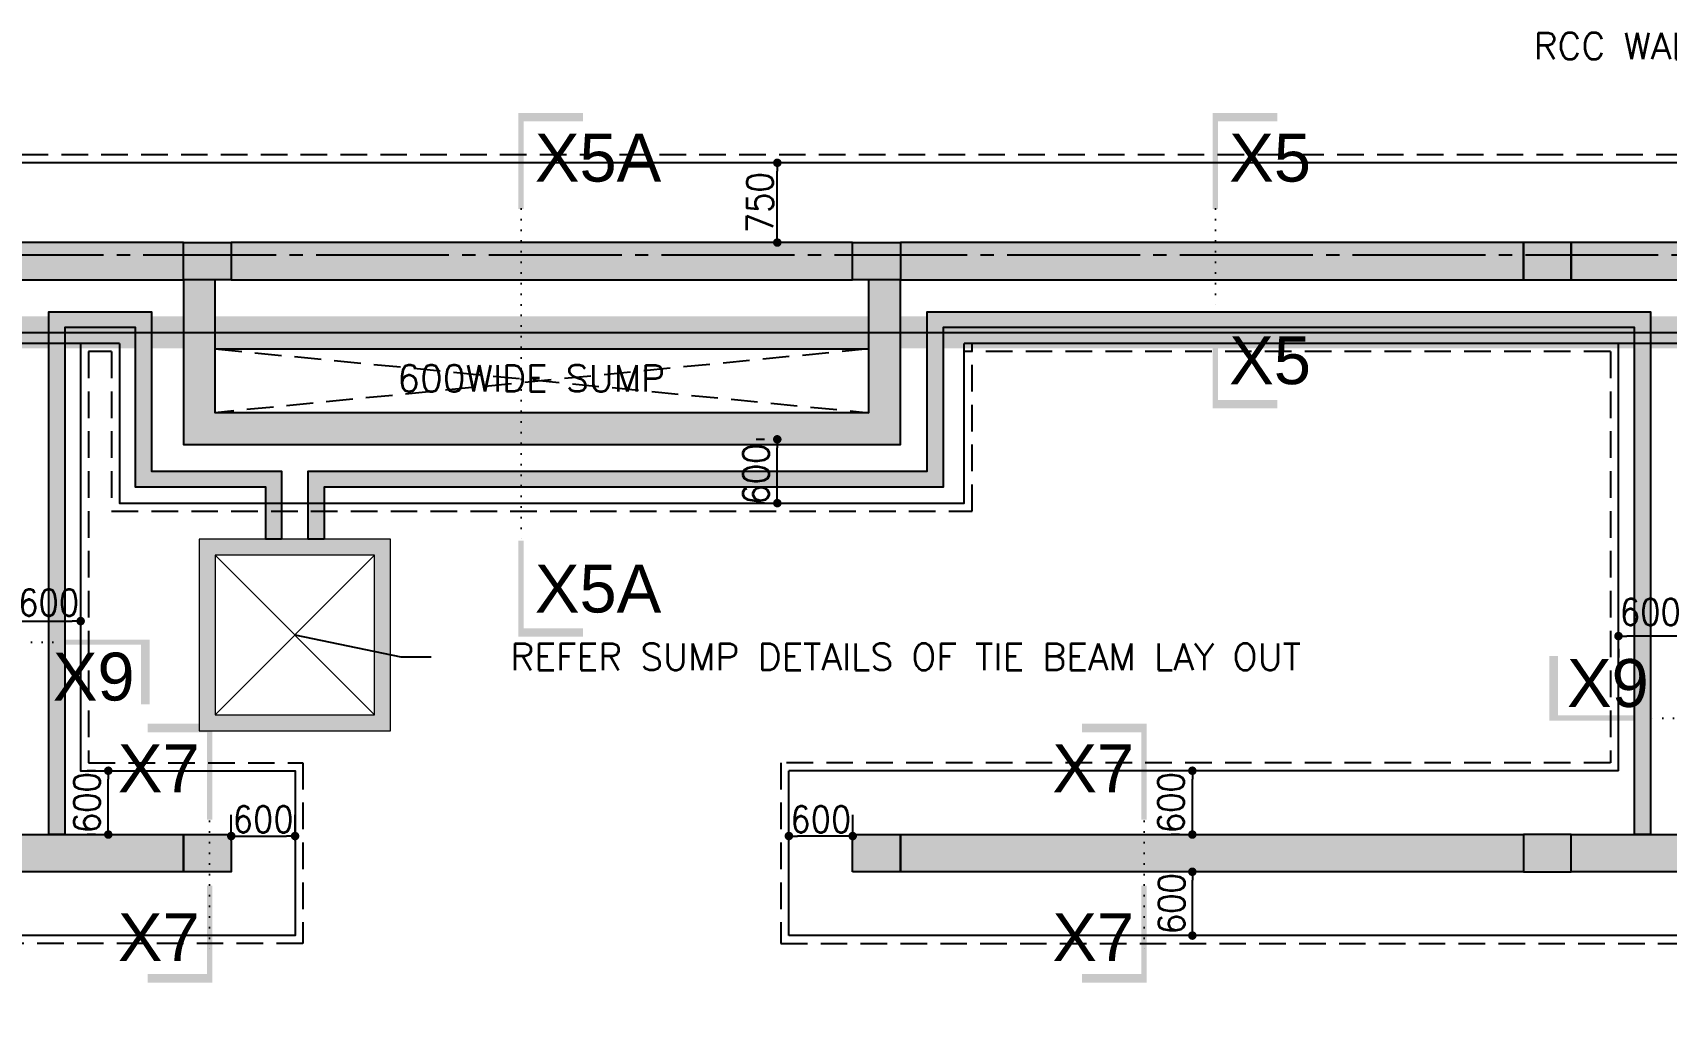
# Model space of a CAD drawing. Extents: x -200722 to 834823, y -494970 to 88783.
# Drawn here: x 432550 to 447916, y 17611 to 26963 of the extents above; entities that cross this region are included whole.
import ezdxf
from ezdxf.enums import TextEntityAlignment as Align

# ---------------------------------------------------------------- set-up
doc = ezdxf.new("R2010")
doc.units = 0
doc.header["$LTSCALE"] = 100
doc.header["$MEASUREMENT"] = 0
doc.header["$PDMODE"] = 34
for name, pattern in [('ACAD_ISO04W100', [30, 24, -3, 0, -3]), ('CL', [3.25, 2.5, -0.25, 0.25, -0.25]), ('Dashed', [705.555558, 352.777779, -352.777779]), ('DOT', [0.25, 0, -0.25]), ('HIDDEN', [0.375, 0.25, -0.125])]:
    doc.linetypes.add(name, pattern=pattern)
doc.layers.get('0').update_dxf_attribs({"linetype": 'CONTINUOUS'})
doc.layers.get('DEFPOINTS').update_dxf_attribs({"linetype": 'CONTINUOUS'})
for name, color, linetype in [('A-Grid', 5, 'ACAD_ISO04W100'), ('BEAM', 4, 'CONTINUOUS'), ('DIM', 3, 'CONTINUOUS'), ('F_EXEC', 3, 'HIDDEN'), ('F_FTG1', 11, 'CONTINUOUS'), ('RCCWALL', 6, 'CONTINUOUS'), ('TEXT', 2, 'CONTINUOUS')]:
    doc.layers.add(name, color=color, linetype=linetype)
doc.layers.add('A-MEP', color=7, linetype='CONTINUOUS', lineweight=18)
doc.layers.add('HATCH', color=252, linetype='CONTINUOUS', lineweight=30)
doc.styles.add('ROMANS', font='romans.shx')
doc.styles.get("Standard").update_dxf_attribs({"font": 'simplex.shx'})
doc.styles.add('TIMES-N', font='arial.ttf')
doc.dimstyles.new('STANDARD$0', dxfattribs={"dimtxt": 2.5, "dimasz": 2.5, "dimexe": 2, "dimexo": 0.7, "dimgap": 0.9, "dimtad": 1, "dimdec": 0, "dimdsep": 46, "dimtxsty": 'ROMANS', "dimcen": 0.09, "dimclrd": 4, "dimclre": 4, "dimclrt": 3, "dimadec": 0, "dimazin": 0, "dimtfac": 1, "dimtdec": 0, "dimtmove": 0, "dimatfit": 3, "dimfxl": 1, "dimtolj": 1, "dimtzin": 0, "dimarcsym": 0})

# ---------------------------------------------------------------- blocks, each defined once
blk = doc.blocks.new('DOT')
at = {"color": 0, "linetype": 'ByBlock'}
blk.add_line((-0.5, 0), (-1, 0), dxfattribs=at)
at = {"color": 0, "linetype": 'ByBlock', "const_width": 0.5}
blk.add_lwpolyline([(-0.25, 0, 1), (0.25, 0, 1)], format="xyb", close=True, dxfattribs=at)
blk = doc.blocks.new('*D2800')
at = {"layer": 'BEAM', "color": 0, "lineweight": -2, "transparency": 16777216}
for p, q in [((439434, 23139), (439354, 23139)), ((439554, 22619), (439554, 23059)), ((439434, 22539), (439354, 22539))]:
    blk.add_line(p, q, dxfattribs=at)
at = {"layer": 'DEFPOINTS', "color": 0, "lineweight": -3, "ltscale": 0.4, "transparency": 16777216}
for p in [(439554, 23139), (439554, 23139), (439554, 22539)]:
    blk.add_point(p, dxfattribs=at)
at = {"layer": 'BEAM', "color": 0, "lineweight": -2, "ltscale": 0.4, "transparency": 16777216, "xscale": 80, "yscale": 80, "zscale": 80}
for p, rotation in [((439554, 23139), 90), ((439554, 22539), 270)]:
    blk.add_blockref('DOT', p, dxfattribs=dict(at, rotation=rotation))
at = {"layer": 'BEAM', "color": 0, "ltscale": 0.4, "transparency": 16777216, "insert": (439354, 22812), "char_height": 248, "attachment_point": 5, "rotation": 90}
blk.add_mtext('\\A1;{\\W0.9;600}', dxfattribs=at)
blk = doc.blocks.new('_DOT')
at = {"color": 0, "linetype": 'ByBlock'}
blk.add_line((-0.5, 0), (-1, 0), dxfattribs=at)
at = {"color": 0, "linetype": 'ByBlock', "const_width": 0.5}
blk.add_lwpolyline([(-0.25, 0, 1), (0.25, 0, 1)], format="xyb", close=True, dxfattribs=at)
blk = doc.blocks.new('*D2801')
at = {"layer": 'BEAM', "color": 0, "lineweight": -2, "transparency": 16777216}
for p, q in [((439434, 25739), (439354, 25739)), ((439554, 25069), (439554, 25659)), ((439434, 24989), (439354, 24989))]:
    blk.add_line(p, q, dxfattribs=at)
at = {"layer": 'DEFPOINTS', "color": 0, "lineweight": -3, "ltscale": 0.4, "transparency": 16777216}
for p in [(439554, 25739), (439554, 25739), (439554, 24989)]:
    blk.add_point(p, dxfattribs=at)
at = {"layer": 'BEAM', "color": 0, "lineweight": -2, "ltscale": 0.4, "transparency": 16777216, "xscale": 80, "yscale": 80, "zscale": 80}
for p, rotation in [((439554, 25739), 90), ((439554, 24989), 270)]:
    blk.add_blockref('DOT', p, dxfattribs=dict(at, rotation=rotation))
at = {"layer": 'BEAM', "color": 0, "ltscale": 0.4, "transparency": 16777216, "insert": (439390, 25364), "char_height": 248, "attachment_point": 5, "rotation": 90}
blk.add_mtext('\\A1;{\\W0.9;750}', dxfattribs=at)
blk = doc.blocks.new('*D2808')
at = {"layer": 'BEAM', "color": 0, "lineweight": -2, "transparency": 16777216}
for p, q in [((443338, 19073), (443258, 19073)), ((443458, 18553), (443458, 18993)), ((443338, 18473), (443258, 18473))]:
    blk.add_line(p, q, dxfattribs=at)
at = {"layer": 'DEFPOINTS', "color": 0, "lineweight": -3, "ltscale": 0.4, "transparency": 16777216}
for p in [(443458, 19073), (443458, 19073), (443458, 18473)]:
    blk.add_point(p, dxfattribs=at)
at = {"layer": 'BEAM', "color": 0, "lineweight": -2, "ltscale": 0.4, "transparency": 16777216, "xscale": 80, "yscale": 80, "zscale": 80}
for p, rotation in [((443458, 19073), 90), ((443458, 18473), 270)]:
    blk.add_blockref('DOT', p, dxfattribs=dict(at, rotation=rotation))
at = {"layer": 'BEAM', "color": 0, "ltscale": 0.4, "transparency": 16777216, "insert": (443262, 18773), "char_height": 248, "attachment_point": 5, "rotation": 90}
blk.add_mtext('\\A1;{\\W0.9;600}', dxfattribs=at)
blk = doc.blocks.new('*D2809')
at = {"layer": 'BEAM', "color": 0, "lineweight": -2, "transparency": 16777216}
for p, q in [((443338, 20023), (443258, 20023)), ((443458, 19503), (443458, 19943)), ((443338, 19423), (443258, 19423))]:
    blk.add_line(p, q, dxfattribs=at)
at = {"layer": 'DEFPOINTS', "color": 0, "lineweight": -3, "ltscale": 0.4, "transparency": 16777216}
for p in [(443458, 20023), (443458, 20023), (443458, 19423)]:
    blk.add_point(p, dxfattribs=at)
at = {"layer": 'BEAM', "color": 0, "lineweight": -2, "ltscale": 0.4, "transparency": 16777216, "xscale": 80, "yscale": 80, "zscale": 80}
for p, rotation in [((443458, 20023), 90), ((443458, 19423), 270)]:
    blk.add_blockref('DOT', p, dxfattribs=dict(at, rotation=rotation))
at = {"layer": 'BEAM', "color": 0, "ltscale": 0.4, "transparency": 16777216, "insert": (443257, 19723), "char_height": 248, "attachment_point": 5, "rotation": 90}
blk.add_mtext('\\A1;{\\W0.9;600}', dxfattribs=at)
blk = doc.blocks.new('*D2810')
at = {"layer": 'BEAM', "color": 0, "lineweight": -2, "transparency": 16777216}
for p, q in [((439663, 19368), (439663, 19609)), ((440263, 19368), (440263, 19609)), ((440183, 19409), (439743, 19409))]:
    blk.add_line(p, q, dxfattribs=at)
at = {"layer": 'DEFPOINTS', "color": 0, "lineweight": -3, "ltscale": 0.4, "transparency": 16777216}
for p in [(439663, 19409), (439663, 19248), (440263, 19248)]:
    blk.add_point(p, dxfattribs=at)
at = {"layer": 'BEAM', "color": 0, "lineweight": -2, "ltscale": 0.4, "transparency": 16777216, "xscale": 80, "yscale": 80, "zscale": 80, "rotation": 180}
blk.add_blockref('DOT', (439663, 19409), dxfattribs=at)
at = {"layer": 'BEAM', "color": 0, "lineweight": -2, "ltscale": 0.4, "transparency": 16777216, "xscale": 80, "yscale": 80, "zscale": 80}
blk.add_blockref('DOT', (440263, 19409), dxfattribs=at)
at = {"layer": 'BEAM', "color": 0, "ltscale": 0.4, "transparency": 16777216, "insert": (439963, 19566), "char_height": 248, "attachment_point": 5}
blk.add_mtext('\\A1;{\\W0.9;600}', dxfattribs=at)
blk = doc.blocks.new('*D2812')
at = {"layer": 'BEAM', "color": 0, "lineweight": -2, "transparency": 16777216}
for p, q in [((447986, 21289), (447546, 21289)), ((447466, 21169), (447466, 21089)), ((448066, 21169), (448066, 21089))]:
    blk.add_line(p, q, dxfattribs=at)
at = {"layer": 'DEFPOINTS', "color": 0, "lineweight": -3, "ltscale": 0.4, "transparency": 16777216}
for p in [(447466, 21289), (447466, 21289), (448066, 21289)]:
    blk.add_point(p, dxfattribs=at)
at = {"layer": 'BEAM', "color": 0, "lineweight": -2, "ltscale": 0.4, "transparency": 16777216, "xscale": 80, "yscale": 80, "zscale": 80, "rotation": 180}
blk.add_blockref('DOT', (447466, 21289), dxfattribs=at)
at = {"layer": 'BEAM', "color": 0, "lineweight": -2, "ltscale": 0.4, "transparency": 16777216, "xscale": 80, "yscale": 80, "zscale": 80}
blk.add_blockref('DOT', (448066, 21289), dxfattribs=at)
at = {"layer": 'BEAM', "color": 0, "ltscale": 0.4, "transparency": 16777216, "insert": (447766, 21515), "char_height": 248, "attachment_point": 5}
blk.add_mtext('\\A1;{\\W0.9;600}', dxfattribs=at)
blk = doc.blocks.new('*D2820')
at = {"layer": 'BEAM', "color": 0, "lineweight": -2, "transparency": 16777216}
for p, q in [((432401, 21780), (432401, 21230)), ((433001, 21780), (433001, 21230)), ((432481, 21430), (432921, 21430))]:
    blk.add_line(p, q, dxfattribs=at)
at = {"layer": 'DEFPOINTS', "color": 0, "lineweight": -3, "ltscale": 0.4, "transparency": 16777216}
for p in [(432401, 21900), (433001, 21900), (433001, 21430)]:
    blk.add_point(p, dxfattribs=at)
at = {"layer": 'BEAM', "color": 0, "lineweight": -2, "ltscale": 0.4, "transparency": 16777216, "xscale": 80, "yscale": 80, "zscale": 80, "rotation": 180}
blk.add_blockref('DOT', (432401, 21430), dxfattribs=at)
at = {"layer": 'BEAM', "color": 0, "lineweight": -2, "ltscale": 0.4, "transparency": 16777216, "xscale": 80, "yscale": 80, "zscale": 80}
blk.add_blockref('DOT', (433001, 21430), dxfattribs=at)
at = {"layer": 'BEAM', "color": 0, "ltscale": 0.4, "transparency": 16777216, "insert": (432701, 21604), "char_height": 248, "attachment_point": 5}
blk.add_mtext('\\A1;{\\W0.9;600}', dxfattribs=at)
blk = doc.blocks.new('*D2821')
at = {"layer": 'BEAM', "color": 0, "lineweight": -2, "transparency": 16777216}
for p, q in [((434418, 19368), (434418, 19609)), ((435018, 19368), (435018, 19609)), ((434498, 19409), (434938, 19409))]:
    blk.add_line(p, q, dxfattribs=at)
at = {"layer": 'DEFPOINTS', "color": 0, "lineweight": -3, "ltscale": 0.4, "transparency": 16777216}
for p in [(435018, 19409), (434418, 19248), (435018, 19248)]:
    blk.add_point(p, dxfattribs=at)
at = {"layer": 'BEAM', "color": 0, "lineweight": -2, "ltscale": 0.4, "transparency": 16777216, "xscale": 80, "yscale": 80, "zscale": 80, "rotation": 180}
blk.add_blockref('DOT', (434418, 19409), dxfattribs=at)
at = {"layer": 'BEAM', "color": 0, "lineweight": -2, "ltscale": 0.4, "transparency": 16777216, "xscale": 80, "yscale": 80, "zscale": 80}
blk.add_blockref('DOT', (435018, 19409), dxfattribs=at)
at = {"layer": 'BEAM', "color": 0, "ltscale": 0.4, "transparency": 16777216, "insert": (434718, 19566), "char_height": 248, "attachment_point": 5}
blk.add_mtext('\\A1;{\\W0.9;600}', dxfattribs=at)
blk = doc.blocks.new('*D2822')
at = {"layer": 'BEAM', "color": 0, "lineweight": -2, "transparency": 16777216}
for p, q in [((433141, 20023), (433061, 20023)), ((433261, 19503), (433261, 19943)), ((433141, 19423), (433061, 19423))]:
    blk.add_line(p, q, dxfattribs=at)
at = {"layer": 'DEFPOINTS', "color": 0, "lineweight": -3, "ltscale": 0.4, "transparency": 16777216}
for p in [(433261, 20023), (433261, 20023), (433261, 19423)]:
    blk.add_point(p, dxfattribs=at)
at = {"layer": 'BEAM', "color": 0, "lineweight": -2, "ltscale": 0.4, "transparency": 16777216, "xscale": 80, "yscale": 80, "zscale": 80}
for p, rotation in [((433261, 20023), 90), ((433261, 19423), 270)]:
    blk.add_blockref('DOT', p, dxfattribs=dict(at, rotation=rotation))
at = {"layer": 'BEAM', "color": 0, "ltscale": 0.4, "transparency": 16777216, "insert": (433060, 19723), "char_height": 248, "attachment_point": 5, "rotation": 90}
blk.add_mtext('\\A1;{\\W0.9;600}', dxfattribs=at)

msp = doc.modelspace()

# ---------------------------------------------------------------- hatches: boundary and pattern name
at = {"ltscale": 0.4}
for points in [[(434891.5, 22199.4), (434741.5, 22199.4), (434741.5, 22689.1), (433517.5, 22689.1), (433517.5, 24189.4), (432851.5, 24189.4), (432851.5, 19422.9), (432701.5, 19422.9), (432701.5, 24339.4), (433667.5, 24339.4), (433667.5, 22839.1), (434891.5, 22839.1)], [(435291.5, 22199.4), (435141.5, 22199.4), (435141.5, 22839.1), (440962.9, 22839.1), (440962.9, 24339.4), (447766.5, 24339.4), (447766.5, 19422.9), (447616.5, 19422.9), (447616.5, 24189.4), (441112.9, 24189.4), (441112.9, 22689.1), (435291.5, 22689.1)]]:
    msp.add_hatch(color=8, dxfattribs=at).paths.add_polyline_path(points)
h = msp.add_hatch(color=8, dxfattribs=at)
h.paths.add_polyline_path([(434266.5, 20549.4), (435766.6, 20549.4), (435766.6, 22049.4), (434266.5, 22049.4)], flags=16)
h.paths.add_polyline_path([(434116.5, 20399.4), (435916.6, 20399.4), (435916.6, 22199.4), (434116.5, 22199.4)])
at = {"layer": 'HATCH', "ltscale": 0.4}
h = msp.add_hatch(color=256, dxfattribs=at)
h.paths.add_polyline_path([(433967.5, 24989.4), (428301.5, 24989.4), (428301.5, 24639.4), (433967.5, 24639.4)])
h.paths.add_polyline_path([(440262.5, 24989.4), (434417.5, 24989.4), (434417.5, 24639.4), (440262.5, 24639.4)])
h.paths.add_polyline_path([(432400.5, 19422.9), (432100.5, 19422.9), (432100.5, 24639.4), (432400.5, 24639.4)])
h.paths.add_polyline_path([(428301.5, 22181.4), (432100.5, 22181.4), (432100.5, 21881.4), (428301.5, 21881.4)])
h.paths.add_polyline_path([(428301.5, 19422.9), (433967.5, 19422.9), (433967.5, 19072.9), (428301.5, 19072.9)])
h.paths.add_polyline_path([(427951.5, 24539.4), (428301.5, 24539.4), (428301.5, 19522.9), (427951.5, 19522.9)])
h.paths.add_polyline_path([(440712.5, 19422.9), (446572.5, 19422.9), (446572.5, 19072.9), (440712.5, 19072.9)])
h.paths.add_polyline_path([(447022.5, 19422.9), (452867.5, 19422.9), (452867.5, 19072.9), (447022.5, 19072.9)])
h.paths.add_polyline_path([(453317.5, 19422.9), (455965.5, 19422.9), (455965.5, 19072.9), (453317.5, 19072.9)])
h.paths.add_polyline_path([(456315.5, 24389.4), (455965.5, 24389.4), (455965.5, 19522.9), (456315.5, 19522.9)])
h.paths.add_polyline_path([(455715.5, 24989.4), (447022.5, 24989.4), (447022.5, 24639.4), (455715.5, 24639.4)])
h.paths.add_polyline_path([(446572.5, 24989.4), (440712.5, 24989.4), (440712.5, 24639.4), (446572.5, 24639.4)])
h.paths.add_polyline_path([(448365.5, 22181.4), (455965.5, 22181.4), (455965.5, 21881.4), (448365.5, 21881.4)])
h.paths.add_polyline_path([(448065.5, 24639.4), (448365.5, 24639.4), (448365.5, 19423.5), (448065.5, 19423.5)])
for points in [[(433967.5, 24639.4), (433967.5, 24989.4), (434417.5, 24989.4), (434417.5, 24639.4)], [(440262.5, 24639.4), (440262.5, 24989.4), (440712.5, 24989.4), (440712.5, 24639.4)], [(447022.5, 24639.4), (447022.5, 24989.4), (446572.5, 24989.4), (446572.5, 24639.4)], [(433967.5, 24639.1), (433967.5, 23089.4), (440712.5, 23089.4), (440712.5, 24639.4), (440412.5, 24639.4), (440412.5, 23389.4), (434267.5, 23389.4), (434267.5, 24639.1)], [(433967.5, 19072.9), (433967.5, 19422.9), (434417.5, 19422.9), (434417.5, 19072.9)], [(440262.5, 19072.9), (440262.5, 19422.9), (440712.5, 19422.9), (440712.5, 19072.9)], [(447022.5, 19072.9), (447022.5, 19422.9), (446572.5, 19422.9), (446572.5, 19072.9)]]:
    msp.add_hatch(color=256, dxfattribs=at).paths.add_polyline_path(points)

# ---------------------------------------------------------------- linework, layer by layer
at = {"color": 1, "linetype": 'DOT', "ltscale": 4}
for p, q in [((437143.5, 25306.1, 7446.6), (437143.5, 22185.8, 7446.6)), ((443674.2, 25306.1, 7446.6), (443674.2, 24332.6, 7446.6)), ((432739.2, 21231.9, -6895.9), (431761.9, 21231.9, -6895.9)), ((449185.1, 20517.9, 1113.7), (447726.9, 20517.9, 7997.4)), ((434213.6, 19549.4), (434213.6, 18333.7)), ((443003.9, 19549.4), (443003.9, 18333.7))]:
    msp.add_line(p, q, dxfattribs=at)
at = {"color": 1, "lineweight": -3, "ltscale": 0.4}
msp.add_line((417823.5, 24143.9), (469461.5, 24143.9, 7364.1), dxfattribs=at)
at = {"color": 7, "lineweight": -3, "ltscale": 0.4, "const_width": 300}
msp.add_lwpolyline([(417823.5, 24144.4), (469461.5, 24143.9), (469461.5, -7583.1), (417823.5, -7583.1), (417823.8, 24144.4)], dxfattribs=at)
at = {"ltscale": 0.4, "elevation": 7446.6}
for points in [[(434891.5, 22199.4), (434741.5, 22199.4), (434741.5, 22689.1), (433517.5, 22689.1), (433517.5, 24189.4), (432851.5, 24189.4), (432851.5, 19422.9), (432701.5, 19422.9), (432701.5, 24339.4), (433667.5, 24339.4), (433667.5, 22839.1), (434891.5, 22839.1), (434891.5, 22199.4)], [(435291.5, 22199.4), (435141.5, 22199.4), (435141.5, 22839.1), (440962.9, 22839.1), (440962.9, 24339.4), (447766.5, 24339.4), (447766.5, 19422.9), (447616.5, 19422.9), (447616.5, 24189.4), (441112.9, 24189.4), (441112.9, 22689.1), (435291.5, 22689.1), (435291.5, 22199.4)]]:
    msp.add_lwpolyline(points, dxfattribs=at)
at = {"layer": 'A-Grid', "color": 8, "linetype": 'CL', "ltscale": 5}
msp.add_line((417340.7, 24874.4, 7446.6), (469835.7, 24874.4, 7446.6), dxfattribs=at)
at = {"layer": 'A-MEP', "linetype": 'Dashed', "ltscale": 0.3}
for p, q in [((434266.5, 22049.4, 7446.6), (435766.6, 20549.4, 7446.6)), ((435766.6, 22049.4, 7446.6), (434266.5, 20549.4, 7446.6))]:
    msp.add_line(p, q, dxfattribs=at)
at = {"layer": 'A-MEP', "linetype": 'Dashed', "ltscale": 0.3, "elevation": 7446.6}
for points in [[(434116.5, 20399.4), (435916.6, 20399.4), (435916.6, 22199.4), (434116.5, 22199.4)], [(434266.5, 20549.4), (435766.6, 20549.4), (435766.6, 22049.4), (434266.5, 22049.4)]]:
    msp.add_lwpolyline(points, close=True, dxfattribs=at)
at = {"layer": 'DIM', "color": 1}
for points, elevation in [([(437726.6, 26168.7, 80, 80, 0), (437143.5, 26168.7, 50, 50, 0), (437143.5, 25306.1, 50, 50, 0)], 7446.6), ([(444257.3, 26168.7, 80, 80, 0), (443674.2, 26168.7, 50, 50, 0), (443674.2, 25306.1, 50, 50, 0)], 7446.6), ([(444257.3, 23470, 80, 80, 0), (443674.2, 23470, 50, 50, 0), (443674.2, 24332.6, 50, 50, 0)], 7446.6), ([(437726.6, 21323.2, 80, 80, 0), (437143.5, 21323.2, 50, 50, 0), (437143.5, 22185.8, 50, 50, 0)], 7446.6), ([(433610.2, 20648.8, 80, 80, 0), (433610.2, 21231.9, 50, 50, 0), (432739.2, 21231.9, 50, 50, 0)], -6895.9), ([(446855.9, 21101, 80, 80, 0), (446855.9, 20517.9, 50, 50, 0), (447726.9, 20517.9, 50, 50, 0)], 7997.4)]:
    msp.add_lwpolyline(points, format="xyseb", dxfattribs=dict(at, elevation=elevation))
for points in [[(433630.5, 20424.5, 80, 80, 0), (434213.6, 20424.5, 50, 50, 0), (434213.6, 19562.2, 50, 50, 0)], [(442420.8, 20424.5, 80, 80, 0), (443003.9, 20424.5, 50, 50, 0), (443003.9, 19562.2, 50, 50, 0)], [(433630.5, 18071.3, 80, 80, 0), (434213.6, 18071.3, 50, 50, 0), (434213.6, 18941.5, 50, 50, 0)], [(442420.8, 18071.3, 80, 80, 0), (443003.9, 18071.3, 50, 50, 0), (443003.9, 18941.5, 50, 50, 0)]]:
    msp.add_lwpolyline(points, format="xyseb", dxfattribs=at)
at = {"layer": 'F_EXEC', "ltscale": 10}
for p, q in [((454820.5, 25814.4, 7446.6), (429696.5, 25814.4, 7446.6)), ((433292.5, 23964.4, 7455), (433075.5, 23964.4, 7446.6)), ((447390.5, 23964.4, 7997.4), (441312.5, 23964.4, 7763.5))]:
    msp.add_line(p, q, dxfattribs=at)
at = {"layer": 'F_EXEC', "ltscale": 10, "elevation": 7446.6}
for points in [[(447390.5, 23964.4), (447390.5, 20097.9), (439587.5, 20097.9), (439587.5, 18397.9), (456990.5, 18397.9), (456990.5, 23489.4), (457220.5, 23489.4), (457220.5, 26539.4), (456620.5, 26539.4)], [(433075.5, 23964.4), (433075.5, 20097.9), (435092.5, 20097.9), (435092.5, 18397.9), (427276.5, 18397.9), (427276.5, 25664.4)], [(433292.5, 23964.4), (433292.5, 22464.1), (441387.5, 22464.1), (441387.5, 24039.4)]]:
    msp.add_lwpolyline(points, dxfattribs=at)
at = {"layer": 'F_FTG1', "ltscale": 0.4}
for p, q in [((454895.5, 25739.4, 7446.6), (427321.5, 25739.4, 7446.6)), ((433000.5, 24039.4, 7446.6), (431500.5, 24039.4, 550.8)), ((433367.5, 24039.4, 7579.1), (433000.5, 24039.4, 7568.2)), ((447465.5, 24039.4, 7997.4), (441312.5, 24039.4, 7814.8)), ((447465.5, 20022.9, 7997.4), (447465.5, 24039.4, 7997.4)), ((448965.5, 24039.4, 1113.7), (447465.5, 24039.4, 7997.4)), ((439662.5, 18472.9, 7446.6), (439662.5, 20022.9, 7446.6))]:
    msp.add_line(p, q, dxfattribs=at)
at = {"layer": 'F_FTG1', "ltscale": 0.4, "elevation": 7446.6}
for points in [[(433000.5, 24039.4), (433000.5, 20022.9), (435017.5, 20022.9), (435017.5, 18472.9), (427351.5, 18472.9), (427351.5, 25739.4)], [(433367.5, 24039.4), (433367.5, 22539.1), (441312.5, 22539.1), (441312.5, 24039.4)], [(456915.5, 23564.4), (456915.5, 18472.9), (439662.5, 18472.9)], [(447465.5, 20022.9), (439662.5, 20022.9)]]:
    msp.add_lwpolyline(points, dxfattribs=at)
at = {"layer": 'RCCWALL', "color": 42, "ltscale": 0.4}
msp.add_line((434267.5, 23989.4, 7446.6), (440412.5, 23989.4, 7446.6), dxfattribs=at)
at = {"layer": 'RCCWALL', "color": 42, "linetype": 'HIDDEN', "ltscale": 10}
for p, q in [((434267.5, 23989.4, 7446.6), (440412.5, 23389.4, 7446.6)), ((440412.5, 23989.4, 7446.6), (434267.5, 23389.4, 7446.6))]:
    msp.add_line(p, q, dxfattribs=at)
at = {"layer": 'RCCWALL', "color": 42, "ltscale": 0.4, "elevation": 7446.6}
for points in [[(433967.5, 24989.4), (428301.5, 24989.4), (428301.5, 24639.4), (433967.5, 24639.4)], [(440262.5, 24989.4), (434417.5, 24989.4), (434417.5, 24639.4), (440262.5, 24639.4)], [(446572.5, 24989.4), (440712.5, 24989.4), (440712.5, 24639.4), (446572.5, 24639.4)], [(455715.5, 24989.4), (447022.5, 24989.4), (447022.5, 24639.4), (455715.5, 24639.4)], [(433967.5, 24639.1), (433967.5, 23089.4), (440712.5, 23089.4), (440712.5, 24639.4), (440412.5, 24639.4), (440412.5, 23389.4), (434267.5, 23389.4), (434267.5, 24639.1)], [(428301.5, 19422.9), (433967.5, 19422.9), (433967.5, 19072.9), (428301.5, 19072.9)], [(440712.5, 19422.9), (446572.5, 19422.9), (446572.5, 19072.9), (440712.5, 19072.9)], [(447022.5, 19422.9), (452867.5, 19422.9), (452867.5, 19072.9), (447022.5, 19072.9)]]:
    msp.add_lwpolyline(points, close=True, dxfattribs=at)
for points in [[(433967.5, 24639.4), (433967.5, 24989.4), (434417.5, 24989.4), (434417.5, 24639.4), (433967.5, 24639.4)], [(440262.5, 24639.4), (440262.5, 24989.4), (440712.5, 24989.4), (440712.5, 24639.4), (440262.5, 24639.4)], [(447022.5, 24639.4), (447022.5, 24989.4), (446572.5, 24989.4), (446572.5, 24639.4), (447022.5, 24639.4)], [(433967.5, 19072.9), (433967.5, 19422.9), (434417.5, 19422.9), (434417.5, 19072.9), (433967.5, 19072.9)], [(440262.5, 19072.9), (440262.5, 19422.9), (440712.5, 19422.9), (440712.5, 19072.9), (440262.5, 19072.9)], [(447022.5, 19072.9), (447022.5, 19422.9), (446572.5, 19422.9), (446572.5, 19072.9), (447022.5, 19072.9)]]:
    msp.add_lwpolyline(points, dxfattribs=at)
at = {"layer": 'TEXT'}
for p, q in [((435016.5, 21299.4, 7446.6), (436014.2, 21094.2)), ((436014.2, 21094.2), (436299.7, 21094.2))]:
    msp.add_line(p, q, dxfattribs=at)

# ---------------------------------------------------------------- texts
for s, p in [('RCC WALL UP TO BELOW F.G.L 150MM', (449897.5, 26837.6)), ('600WIDE SUMP', (437237.7, 23712.5)), ('REFER SUMP DETAILS OF TIE BEAM LAY OUT', (440761.3, 21095.2))]:
    msp.add_text(s, height=250, dxfattribs=at).set_placement(p, align=Align.MIDDLE)
at = {"layer": 'TEXT', "style": 'TIMES-N'}
for s, p in [('X5A', (437274, 25787.2, 7446.6)), ('X5', (443804.7, 25787.2, 7446.6)), ('X5', (443804.7, 23882.7, 7446.6)), ('X5A', (437274, 21735.8, 7446.6)), ('X9', (432739.8, 20908.2, -6895.9)), ('X9', (446982.2, 20847.5, 7997.4)), ('X7', (433351.4, 20045.5)), ('X7', (442141.7, 20045.5)), ('X7', (433351.4, 18458)), ('X7', (442141.7, 18458))]:
    msp.add_text(s, height=450, dxfattribs=at).set_placement(p, align=Align.MIDDLE_LEFT)

# ---------------------------------------------------------------- dimensions: what is measured, and where the dimension line sits
at = {"layer": 'BEAM'}
dim = msp.add_linear_dim(base=(439554.2, 25739.4), p1=(439554.2, 24989.4), p2=(439554.2, 25739.4, 9308.3), angle=90, text='{\\W0.9;<>}', dimstyle='STANDARD$0', override={"dimscale": 8, "dimtxt": 31, "dimasz": 10, "dimexe": 25, "dimexo": 15, "dimgap": 5, "dimzin": 3, "dimtxsty": 'Standard', "dimblk": 'DOT', "dimcen": 3, "dimdle": 1, "dimclrd": 0, "dimclre": 0, "dimclrt": 0, "dimtmove": 2, "dimldrblk": 'DOT', "dimtzin": 3}, dxfattribs=at)
dim.commit()
dim.dimension.update_dxf_attribs({"geometry": '*D2801', "text_midpoint": (439390.2, 25364.4)})
for base, p1, p2, angle, picture, middle in [((439554.2, 23139.1), (439554.2, 22539.1, 7446.6), (439554.2, 23139.1, 7446.6), 90, '*D2800', (439353.7, 22812.2)), ((433000.5, 21429.7, 550.8), (432400.5, 21900.4, 7997.4), (433000.5, 21900.4, 7997.4), 180, '*D2820', (432700.5, 21604.2, 550.8)), ((433260.5, 20022.9), (433260.5, 19422.9), (433260.5, 20022.9, 7446.6), 90, '*D2822', (433060, 19722.9)), ((443457.5, 20022.9), (443457.5, 19422.9), (443457.5, 20022.9, 7446.6), 90, '*D2809', (443257, 19722.9)), ((435017.5, 19409.4, 7446.6), (434417.5, 19247.9, 14893.2), (435017.5, 19247.9, 14893.2), 180, '*D2821', (434717.5, 19566.1, 7446.6)), ((443457.5, 19072.9), (443457.5, 18472.9, 7446.6), (443457.5, 19072.9, 7446.6), 90, '*D2808', (443262.3, 18772.9))]:
    dim = msp.add_linear_dim(base=base, p1=p1, p2=p2, angle=angle, text='{\\W0.9;<>}', dimstyle='STANDARD$0', override={"dimscale": 8, "dimtxt": 31, "dimasz": 10, "dimexe": 25, "dimexo": 15, "dimgap": 5, "dimzin": 3, "dimtxsty": 'Standard', "dimblk": 'DOT', "dimcen": 3, "dimdle": 1, "dimclrd": 0, "dimclre": 0, "dimclrt": 0, "dimtmove": 2, "dimldrblk": 'DOT', "dimtzin": 3}, dxfattribs=at)
    dim.commit()
    dim.dimension.update_dxf_attribs({"geometry": picture, "text_midpoint": middle, "dimtype": 160})
for base, p1, p2, picture, middle in [((447465.5, 21288.9, 550.8), (448065.5, 21289.2, 7997.4), (447465.5, 21288.9, 7997.4), '*D2812', (447765.5, 21515.2, 550.8)), ((439662.5, 19409.4), (440262.5, 19247.9, 7446.6), (439662.5, 19247.9, 7446.6), '*D2810', (439962.5, 19566.1))]:
    dim = msp.add_linear_dim(base=base, p1=p1, p2=p2, text='{\\W0.9;<>}', dimstyle='STANDARD$0', override={"dimscale": 8, "dimtxt": 31, "dimasz": 10, "dimexe": 25, "dimexo": 15, "dimgap": 5, "dimzin": 3, "dimtxsty": 'Standard', "dimblk": 'DOT', "dimcen": 3, "dimdle": 1, "dimclrd": 0, "dimclre": 0, "dimclrt": 0, "dimtmove": 2, "dimldrblk": 'DOT', "dimtzin": 3}, dxfattribs=at)
    dim.commit()
    dim.dimension.update_dxf_attribs({"geometry": picture, "text_midpoint": middle, "dimtype": 160})

doc.saveas('drawing.dxf')
